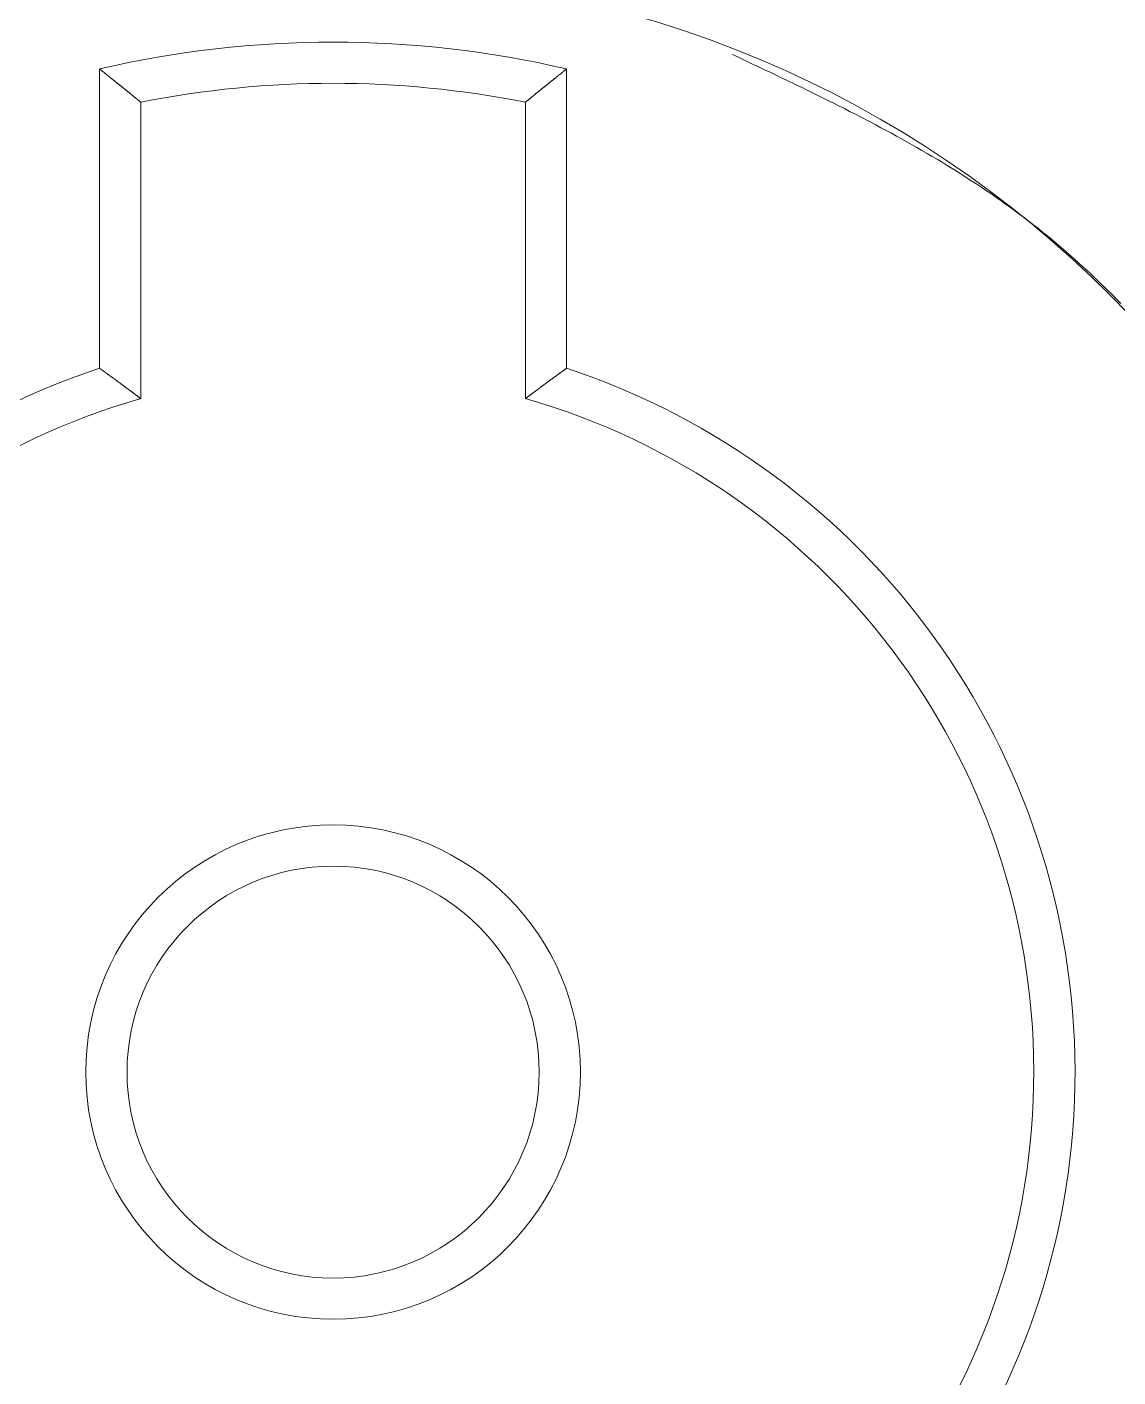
# Model space of a CAD drawing. Header units: millimetres. Extents: x 0 to 1975, y 0 to 1358.
# Drawn here: x 1096.72 to 1104.66, y 665.25 to 675.08 of the extents above; entities that cross this region are included whole.
import ezdxf

# ---------------------------------------------------------------- set-up
doc = ezdxf.new("R2010")
doc.units = ezdxf.units.MM
doc.layers.add('KASTEN', color=1, linetype='Continuous', lineweight=5)

msp = doc.modelspace()

# ---------------------------------------------------------------- linework, layer by layer
at = {"layer": 'KASTEN', "linetype": 'Continuous', "ltscale": 4}
for p, q in [((1097.2476, 674.774), (1097.2476, 672.5946)), ((1100.6476, 672.5946), (1100.6476, 674.774)), ((1097.5475, 674.5317), (1097.5475, 672.3732)), ((1100.3475, 672.3732), (1100.3475, 674.5317))]:
    msp.add_line(p, q, dxfattribs=at)
for points in [[(1101.8548, 674.8789), (1101.8938, 674.8609), (1101.9328, 674.8419), (1101.9718, 674.8239), (1102.0108, 674.8049), (1102.0498, 674.7869), (1102.0888, 674.7679), (1102.1278, 674.7499), (1102.1668, 674.7309), (1102.2048, 674.7119), (1102.2438, 674.6939), (1102.3218, 674.6559), (1102.3608, 674.6379), (1102.3988, 674.6189), (1102.4768, 674.5809), (1102.5148, 674.5619), (1102.5538, 674.5429), (1102.5918, 674.5239), (1102.6308, 674.5039), (1102.6688, 674.4849), (1102.7068, 674.4649), (1102.7458, 674.4459), (1102.8978, 674.3659), (1102.9348, 674.3459), (1103.0108, 674.3059), (1103.0478, 674.2849), (1103.0858, 674.2639), (1103.1228, 674.2439), (1103.1968, 674.2019), (1103.2338, 674.1799), (1103.2708, 674.1589), (1103.3078, 674.1369), (1103.3448, 674.1159), (1103.3808, 674.0939), (1103.4178, 674.0709), (1103.4898, 674.0269), (1103.5978, 673.9579), (1103.6328, 673.9349), (1103.6688, 673.9109), (1103.7038, 673.8869), (1103.7388, 673.8639), (1103.7738, 673.8389), (1103.8088, 673.8149), (1103.8428, 673.7899), (1103.8778, 673.7649), (1103.9458, 673.7149), (1103.9798, 673.6889), (1104.0138, 673.6639), (1104.0468, 673.6369), (1104.0808, 673.6109), (1104.1138, 673.5839), (1104.1468, 673.5579), (1104.1798, 673.5309), (1104.2118, 673.5029), (1104.2448, 673.4759), (1104.3408, 673.3919), (1104.4048, 673.3339), (1104.4358, 673.3059), (1104.4668, 673.2759), (1104.4978, 673.2469), (1104.5288, 673.2169), (1104.5598, 673.1879), (1104.5898, 673.1579), (1104.6208, 673.1279), (1104.6508, 673.0969), (1104.6808, 673.0669)], [(1097.2478, 674.7739), (1097.2488, 674.7729), (1097.2498, 674.7729), (1097.2498, 674.7719), (1097.2508, 674.7719), (1097.2508, 674.7709), (1097.2518, 674.7709), (1097.2518, 674.7699), (1097.2528, 674.7699), (1097.2538, 674.7689), (1097.2548, 674.7689), (1097.2548, 674.7679), (1097.2558, 674.7679), (1097.2558, 674.7669), (1097.2568, 674.7669), (1097.2568, 674.7659), (1097.2578, 674.7659), (1097.2588, 674.7649), (1097.2598, 674.7649), (1097.2598, 674.7639), (1097.2608, 674.7639), (1097.2608, 674.7629), (1097.2618, 674.7629), (1097.2658, 674.7589), (1097.2668, 674.7589), (1097.2668, 674.7579), (1097.2678, 674.7579), (1097.2698, 674.7559), (1097.2708, 674.7559), (1097.2708, 674.7549), (1097.2718, 674.7549), (1097.2728, 674.7539), (1097.2738, 674.7539), (1097.2738, 674.7529), (1097.2748, 674.7519), (1097.2758, 674.7519), (1097.2768, 674.7509), (1097.2768, 674.7499), (1097.2778, 674.7499), (1097.2788, 674.7489), (1097.2798, 674.7489), (1097.2808, 674.7479), (1097.2808, 674.7469), (1097.2818, 674.7469), (1097.2838, 674.7449), (1097.2848, 674.7449), (1097.2868, 674.7429), (1097.2868, 674.7419), (1097.2878, 674.7419), (1097.2898, 674.7399), (1097.2908, 674.7399), (1097.2938, 674.7369), (1097.2948, 674.7369), (1097.2978, 674.7339), (1097.2988, 674.7339), (1097.2988, 674.7329), (1097.3018, 674.7299), (1097.3028, 674.7299), (1097.3068, 674.7259), (1097.3078, 674.7259), (1097.3088, 674.7249), (1097.3108, 674.7239), (1097.3128, 674.7219), (1097.3138, 674.7219), (1097.3198, 674.7159), (1097.3208, 674.7159), (1097.3238, 674.7129), (1097.3258, 674.7119), (1097.3298, 674.7079), (1097.3308, 674.7079), (1097.3328, 674.7059), (1097.3348, 674.7049), (1097.3398, 674.6999), (1097.3418, 674.6989), (1097.3458, 674.6949), (1097.3478, 674.6939), (1097.3508, 674.6909), (1097.3518, 674.6909), (1097.3538, 674.6899), (1097.3578, 674.6859), (1097.3598, 674.6849), (1097.3628, 674.6819), (1097.3648, 674.6809), (1097.3718, 674.6739), (1097.3738, 674.6729), (1097.3768, 674.6699), (1097.3788, 674.6689), (1097.3808, 674.6669), (1097.3828, 674.6659), (1097.3848, 674.6639), (1097.3868, 674.6629), (1097.3888, 674.6609), (1097.3908, 674.6599), (1097.3928, 674.6579), (1097.3948, 674.6569), (1097.3958, 674.6549), (1097.3968, 674.6539), (1097.3988, 674.6529), (1097.4008, 674.6509), (1097.4028, 674.6499), (1097.4048, 674.6479), (1097.4068, 674.6469), (1097.4128, 674.6409), (1097.4148, 674.6399), (1097.4158, 674.6389), (1097.4178, 674.6379), (1097.4198, 674.6359), (1097.4218, 674.6349), (1097.4228, 674.6329), (1097.4238, 674.6319), (1097.4258, 674.6309), (1097.4268, 674.6299), (1097.4288, 674.6289), (1097.4308, 674.6269), (1097.4328, 674.6259), (1097.4338, 674.6239), (1097.4358, 674.6229), (1097.4378, 674.6209), (1097.4398, 674.6199), (1097.4408, 674.6189), (1097.4428, 674.6179), (1097.4438, 674.6159), (1097.4448, 674.6149), (1097.4468, 674.6139), (1097.4478, 674.6129), (1097.4498, 674.6119), (1097.4508, 674.6109), (1097.4528, 674.6099), (1097.4538, 674.6079), (1097.4548, 674.6069), (1097.4568, 674.6059), (1097.4578, 674.6049), (1097.4598, 674.6039), (1097.4648, 674.5989), (1097.4668, 674.5979), (1097.4678, 674.5969), (1097.4698, 674.5959), (1097.4748, 674.5909), (1097.4768, 674.5899), (1097.4778, 674.5889), (1097.4798, 674.5879), (1097.4808, 674.5859), (1097.4828, 674.5849), (1097.4848, 674.5829), (1097.4868, 674.5819), (1097.4878, 674.5799), (1097.4898, 674.5789), (1097.4908, 674.5779), (1097.4928, 674.5769), (1097.4938, 674.5759), (1097.4958, 674.5749), (1097.4968, 674.5729), (1097.4978, 674.5719), (1097.4998, 674.5709), (1097.5008, 674.5699), (1097.5028, 674.5689), (1097.5038, 674.5669), (1097.5058, 674.5659), (1097.5068, 674.5649), (1097.5088, 674.5639), (1097.5138, 674.5589), (1097.5158, 674.5579), (1097.5168, 674.5569), (1097.5188, 674.5559), (1097.5198, 674.5539), (1097.5218, 674.5529), (1097.5228, 674.5519), (1097.5248, 674.5509), (1097.5258, 674.5499), (1097.5268, 674.5479), (1097.5288, 674.5469), (1097.5298, 674.5459), (1097.5318, 674.5449), (1097.5328, 674.5439), (1097.5348, 674.5429), (1097.5358, 674.5409), (1097.5378, 674.5399), (1097.5388, 674.5389), (1097.5408, 674.5379), (1097.5418, 674.5369), (1097.5428, 674.5349), (1097.5448, 674.5339), (1097.5458, 674.5329), (1097.5478, 674.5319)], [(1100.6478, 674.7739), (1100.6468, 674.7739), (1100.6468, 674.7729), (1100.6458, 674.7729), (1100.6458, 674.7719), (1100.6448, 674.7719), (1100.6428, 674.7699), (1100.6418, 674.7699), (1100.6418, 674.7689), (1100.6408, 674.7689), (1100.6408, 674.7679), (1100.6398, 674.7679), (1100.6378, 674.7659), (1100.6368, 674.7659), (1100.6368, 674.7649), (1100.6358, 674.7649), (1100.6358, 674.7639), (1100.6348, 674.7639), (1100.6328, 674.7619), (1100.6318, 674.7619), (1100.6318, 674.7609), (1100.6308, 674.7609), (1100.6308, 674.7599), (1100.6298, 674.7599), (1100.6268, 674.7569), (1100.6258, 674.7569), (1100.6258, 674.7559), (1100.6248, 674.7559), (1100.6238, 674.7549), (1100.6228, 674.7549), (1100.6228, 674.7539), (1100.6218, 674.7539), (1100.6178, 674.7499), (1100.6168, 674.7499), (1100.6168, 674.7489), (1100.6158, 674.7489), (1100.6138, 674.7469), (1100.6128, 674.7469), (1100.6118, 674.7459), (1100.6118, 674.7449), (1100.6108, 674.7449), (1100.6078, 674.7419), (1100.6068, 674.7419), (1100.6018, 674.7369), (1100.6008, 674.7369), (1100.5978, 674.7339), (1100.5968, 674.7339), (1100.5928, 674.7299), (1100.5918, 674.7299), (1100.5878, 674.7259), (1100.5868, 674.7259), (1100.5828, 674.7219), (1100.5818, 674.7219), (1100.5768, 674.7169), (1100.5748, 674.7159), (1100.5738, 674.7159), (1100.5658, 674.7079), (1100.5638, 674.7079), (1100.5588, 674.7029), (1100.5568, 674.7019), (1100.5518, 674.6969), (1100.5498, 674.6959), (1100.5458, 674.6919), (1100.5438, 674.6909), (1100.5428, 674.6909), (1100.5398, 674.6879), (1100.5378, 674.6869), (1100.5348, 674.6839), (1100.5328, 674.6829), (1100.5298, 674.6799), (1100.5278, 674.6789), (1100.5268, 674.6779), (1100.5258, 674.6759), (1100.5238, 674.6749), (1100.5208, 674.6719), (1100.5188, 674.6709), (1100.5168, 674.6689), (1100.5148, 674.6679), (1100.5118, 674.6649), (1100.5098, 674.6639), (1100.5078, 674.6619), (1100.5058, 674.6609), (1100.5038, 674.6589), (1100.5018, 674.6579), (1100.5008, 674.6569), (1100.4998, 674.6549), (1100.4978, 674.6539), (1100.4958, 674.6519), (1100.4938, 674.6509), (1100.4918, 674.6489), (1100.4898, 674.6479), (1100.4878, 674.6459), (1100.4858, 674.6449), (1100.4848, 674.6429), (1100.4828, 674.6419), (1100.4808, 674.6399), (1100.4788, 674.6389), (1100.4768, 674.6369), (1100.4748, 674.6359), (1100.4698, 674.6309), (1100.4678, 674.6299), (1100.4668, 674.6289), (1100.4648, 674.6279), (1100.4598, 674.6229), (1100.4578, 674.6219), (1100.4558, 674.6199), (1100.4538, 674.6189), (1100.4488, 674.6139), (1100.4468, 674.6129), (1100.4458, 674.6119), (1100.4438, 674.6109), (1100.4428, 674.6099), (1100.4418, 674.6079), (1100.4398, 674.6069), (1100.4388, 674.6059), (1100.4368, 674.6049), (1100.4358, 674.6039), (1100.4338, 674.6029), (1100.4328, 674.6009), (1100.4318, 674.5999), (1100.4298, 674.5989), (1100.4288, 674.5979), (1100.4268, 674.5969), (1100.4218, 674.5919), (1100.4198, 674.5909), (1100.4188, 674.5899), (1100.4168, 674.5889), (1100.4158, 674.5869), (1100.4138, 674.5859), (1100.4118, 674.5839), (1100.4098, 674.5829), (1100.4058, 674.5789), (1100.4038, 674.5779), (1100.4028, 674.5769), (1100.4008, 674.5759), (1100.3998, 674.5749), (1100.3988, 674.5729), (1100.3968, 674.5719), (1100.3958, 674.5709), (1100.3938, 674.5699), (1100.3898, 674.5659), (1100.3878, 674.5649), (1100.3858, 674.5629), (1100.3838, 674.5619), (1100.3828, 674.5599), (1100.3808, 674.5589), (1100.3798, 674.5579), (1100.3778, 674.5569), (1100.3738, 674.5529), (1100.3718, 674.5519), (1100.3668, 674.5469), (1100.3648, 674.5459), (1100.3638, 674.5449), (1100.3618, 674.5439), (1100.3578, 674.5399), (1100.3558, 674.5389), (1100.3508, 674.5339), (1100.3488, 674.5329), (1100.3478, 674.5319)], [(1097.5478, 672.3729), (1097.5458, 672.3739), (1097.5438, 672.3759), (1097.5418, 672.3769), (1097.5388, 672.3799), (1097.5368, 672.3809), (1097.5348, 672.3829), (1097.5328, 672.3839), (1097.5308, 672.3859), (1097.5288, 672.3869), (1097.5268, 672.3889), (1097.5248, 672.3899), (1097.5228, 672.3919), (1097.5208, 672.3929), (1097.5188, 672.3949), (1097.5168, 672.3959), (1097.5148, 672.3979), (1097.5128, 672.3989), (1097.5108, 672.4009), (1097.5088, 672.4019), (1097.5068, 672.4039), (1097.5048, 672.4049), (1097.5028, 672.4069), (1097.5008, 672.4079), (1097.4978, 672.4109), (1097.4958, 672.4119), (1097.4938, 672.4139), (1097.4918, 672.4149), (1097.4898, 672.4169), (1097.4878, 672.4179), (1097.4858, 672.4199), (1097.4838, 672.4209), (1097.4818, 672.4229), (1097.4798, 672.4239), (1097.4768, 672.4269), (1097.4748, 672.4279), (1097.4728, 672.4299), (1097.4708, 672.4309), (1097.4688, 672.4329), (1097.4668, 672.4339), (1097.4648, 672.4359), (1097.4628, 672.4359), (1097.4598, 672.4389), (1097.4578, 672.4399), (1097.4558, 672.4419), (1097.4538, 672.4429), (1097.4508, 672.4459), (1097.4488, 672.4469), (1097.4468, 672.4489), (1097.4448, 672.4499), (1097.4418, 672.4529), (1097.4398, 672.4539), (1097.4378, 672.4559), (1097.4358, 672.4569), (1097.4348, 672.4579), (1097.4338, 672.4579), (1097.4328, 672.4589), (1097.4308, 672.4599), (1097.4278, 672.4629), (1097.4258, 672.4639), (1097.4228, 672.4669), (1097.4208, 672.4679), (1097.4178, 672.4709), (1097.4158, 672.4709), (1097.4128, 672.4739), (1097.4108, 672.4749), (1097.4078, 672.4779), (1097.4058, 672.4789), (1097.4028, 672.4819), (1097.4018, 672.4819), (1097.3998, 672.4829), (1097.3968, 672.4859), (1097.3948, 672.4869), (1097.3918, 672.4899), (1097.3908, 672.4899), (1097.3888, 672.4909), (1097.3848, 672.4949), (1097.3828, 672.4959), (1097.3818, 672.4969), (1097.3808, 672.4969), (1097.3778, 672.4999), (1097.3758, 672.5009), (1097.3738, 672.5029), (1097.3728, 672.5029), (1097.3708, 672.5049), (1097.3688, 672.5059), (1097.3658, 672.5089), (1097.3648, 672.5089), (1097.3628, 672.5109), (1097.3608, 672.5119), (1097.3588, 672.5139), (1097.3578, 672.5139), (1097.3538, 672.5179), (1097.3528, 672.5179), (1097.3508, 672.5189), (1097.3478, 672.5219), (1097.3468, 672.5219), (1097.3428, 672.5259), (1097.3418, 672.5259), (1097.3388, 672.5289), (1097.3378, 672.5289), (1097.3368, 672.5299), (1097.3348, 672.5309), (1097.3338, 672.5319), (1097.3328, 672.5319), (1097.3298, 672.5349), (1097.3288, 672.5349), (1097.3258, 672.5379), (1097.3248, 672.5379), (1097.3218, 672.5409), (1097.3208, 672.5409), (1097.3188, 672.5429), (1097.3178, 672.5429), (1097.3158, 672.5449), (1097.3158, 672.5459), (1097.3148, 672.5459), (1097.3128, 672.5479), (1097.3118, 672.5479), (1097.3098, 672.5499), (1097.3088, 672.5499), (1097.3068, 672.5519), (1097.3058, 672.5519), (1097.3018, 672.5559), (1097.3008, 672.5559), (1097.2998, 672.5569), (1097.2988, 672.5569), (1097.2948, 672.5609), (1097.2938, 672.5609), (1097.2928, 672.5619), (1097.2918, 672.5619), (1097.2908, 672.5629), (1097.2908, 672.5639), (1097.2898, 672.5639), (1097.2888, 672.5649), (1097.2878, 672.5649), (1097.2848, 672.5679), (1097.2838, 672.5679), (1097.2838, 672.5689), (1097.2828, 672.5689), (1097.2818, 672.5699), (1097.2808, 672.5699), (1097.2808, 672.5709), (1097.2798, 672.5709), (1097.2788, 672.5719), (1097.2778, 672.5719), (1097.2778, 672.5729), (1097.2768, 672.5729), (1097.2748, 672.5749), (1097.2738, 672.5749), (1097.2738, 672.5759), (1097.2728, 672.5759), (1097.2708, 672.5779), (1097.2698, 672.5779), (1097.2698, 672.5789), (1097.2688, 672.5789), (1097.2688, 672.5799), (1097.2668, 672.5799), (1097.2668, 672.5809), (1097.2658, 672.5809), (1097.2658, 672.5819), (1097.2648, 672.5819), (1097.2638, 672.5829), (1097.2628, 672.5829), (1097.2628, 672.5839), (1097.2618, 672.5839), (1097.2618, 672.5849), (1097.2598, 672.5849), (1097.2598, 672.5859), (1097.2588, 672.5859), (1097.2588, 672.5869), (1097.2578, 672.5869), (1097.2568, 672.5879), (1097.2558, 672.5879), (1097.2558, 672.5889), (1097.2548, 672.5889), (1097.2548, 672.5899), (1097.2538, 672.5899), (1097.2528, 672.5909), (1097.2518, 672.5909), (1097.2518, 672.5919), (1097.2508, 672.5919), (1097.2508, 672.5929), (1097.2488, 672.5929), (1097.2488, 672.5939), (1097.2478, 672.5939), (1097.2478, 672.5949)], [(1100.6478, 672.5949), (1100.6468, 672.5939), (1100.6458, 672.5939), (1100.6458, 672.5929), (1100.6448, 672.5929), (1100.6448, 672.5919), (1100.6428, 672.5919), (1100.6428, 672.5909), (1100.6418, 672.5909), (1100.6418, 672.5899), (1100.6408, 672.5899), (1100.6388, 672.5879), (1100.6378, 672.5879), (1100.6378, 672.5869), (1100.6368, 672.5869), (1100.6348, 672.5849), (1100.6338, 672.5849), (1100.6318, 672.5829), (1100.6308, 672.5829), (1100.6308, 672.5819), (1100.6298, 672.5819), (1100.6278, 672.5799), (1100.6268, 672.5799), (1100.6248, 672.5779), (1100.6238, 672.5779), (1100.6238, 672.5769), (1100.6228, 672.5769), (1100.6228, 672.5759), (1100.6218, 672.5759), (1100.6198, 672.5739), (1100.6188, 672.5739), (1100.6188, 672.5729), (1100.6178, 672.5729), (1100.6168, 672.5719), (1100.6158, 672.5719), (1100.6158, 672.5709), (1100.6148, 672.5709), (1100.6138, 672.5699), (1100.6128, 672.5699), (1100.6128, 672.5689), (1100.6118, 672.5689), (1100.6108, 672.5679), (1100.6098, 672.5679), (1100.6098, 672.5669), (1100.6088, 672.5659), (1100.6078, 672.5659), (1100.6068, 672.5649), (1100.6058, 672.5649), (1100.6058, 672.5639), (1100.6048, 672.5639), (1100.6028, 672.5619), (1100.6018, 672.5619), (1100.6018, 672.5609), (1100.6008, 672.5609), (1100.5988, 672.5589), (1100.5978, 672.5589), (1100.5948, 672.5559), (1100.5938, 672.5559), (1100.5918, 672.5539), (1100.5908, 672.5539), (1100.5888, 672.5519), (1100.5878, 672.5519), (1100.5878, 672.5509), (1100.5868, 672.5499), (1100.5858, 672.5499), (1100.5838, 672.5479), (1100.5828, 672.5479), (1100.5798, 672.5449), (1100.5788, 672.5449), (1100.5768, 672.5429), (1100.5758, 672.5429), (1100.5738, 672.5409), (1100.5728, 672.5409), (1100.5698, 672.5379), (1100.5688, 672.5379), (1100.5658, 672.5349), (1100.5648, 672.5349), (1100.5618, 672.5319), (1100.5608, 672.5319), (1100.5578, 672.5289), (1100.5568, 672.5289), (1100.5538, 672.5259), (1100.5528, 672.5259), (1100.5508, 672.5239), (1100.5488, 672.5229), (1100.5478, 672.5219), (1100.5468, 672.5219), (1100.5428, 672.5179), (1100.5418, 672.5179), (1100.5388, 672.5149), (1100.5368, 672.5139), (1100.5358, 672.5139), (1100.5308, 672.5089), (1100.5298, 672.5089), (1100.5278, 672.5079), (1100.5228, 672.5029), (1100.5208, 672.5029), (1100.5158, 672.4979), (1100.5138, 672.4969), (1100.5128, 672.4969), (1100.5088, 672.4929), (1100.5068, 672.4919), (1100.5048, 672.4899), (1100.5038, 672.4899), (1100.5028, 672.4889), (1100.5008, 672.4879), (1100.4978, 672.4849), (1100.4958, 672.4839), (1100.4938, 672.4819), (1100.4928, 672.4819), (1100.4918, 672.4809), (1100.4898, 672.4799), (1100.4868, 672.4769), (1100.4848, 672.4759), (1100.4818, 672.4729), (1100.4798, 672.4719), (1100.4788, 672.4709), (1100.4778, 672.4709), (1100.4768, 672.4699), (1100.4748, 672.4689), (1100.4718, 672.4659), (1100.4698, 672.4649), (1100.4668, 672.4619), (1100.4648, 672.4609), (1100.4618, 672.4579), (1100.4598, 672.4579), (1100.4578, 672.4559), (1100.4558, 672.4549), (1100.4528, 672.4519), (1100.4508, 672.4509), (1100.4478, 672.4479), (1100.4458, 672.4469), (1100.4438, 672.4449), (1100.4418, 672.4439), (1100.4388, 672.4409), (1100.4368, 672.4399), (1100.4348, 672.4379), (1100.4328, 672.4369), (1100.4318, 672.4359), (1100.4308, 672.4359), (1100.4288, 672.4349), (1100.4258, 672.4319), (1100.4238, 672.4309), (1100.4218, 672.4289), (1100.4198, 672.4279), (1100.4178, 672.4259), (1100.4158, 672.4249), (1100.4138, 672.4229), (1100.4118, 672.4219), (1100.4088, 672.4189), (1100.4068, 672.4179), (1100.4048, 672.4159), (1100.4028, 672.4149), (1100.4008, 672.4129), (1100.3988, 672.4119), (1100.3968, 672.4099), (1100.3948, 672.4089), (1100.3928, 672.4069), (1100.3908, 672.4059), (1100.3888, 672.4039), (1100.3868, 672.4029), (1100.3848, 672.4009), (1100.3828, 672.3999), (1100.3808, 672.3979), (1100.3788, 672.3969), (1100.3758, 672.3939), (1100.3738, 672.3929), (1100.3718, 672.3909), (1100.3698, 672.3899), (1100.3678, 672.3879), (1100.3658, 672.3869), (1100.3638, 672.3849), (1100.3618, 672.3839), (1100.3598, 672.3819), (1100.3578, 672.3809), (1100.3558, 672.3789), (1100.3538, 672.3779), (1100.3518, 672.3759), (1100.3498, 672.3749), (1100.3478, 672.3729)]]:
    msp.add_lwpolyline(points, dxfattribs=at)
for radius in [8, 1.8, 1.5]:
    msp.add_circle((1098.9476, 667.4692), radius, dxfattribs=at)
for radius, start, end in [(7.5, 76.8991, 103.1009), (7.2, 78.78773, 101.21227), (5.4, 108.34963, 251.2544), (5.4, 288.5616, 71.65037), (5.1, 105.9328, 253.64639), (5.1, 286.15809, 74.0672)]:
    msp.add_arc((1098.9476, 667.4692), radius, start, end, dxfattribs=at)

doc.saveas('drawing.dxf')
